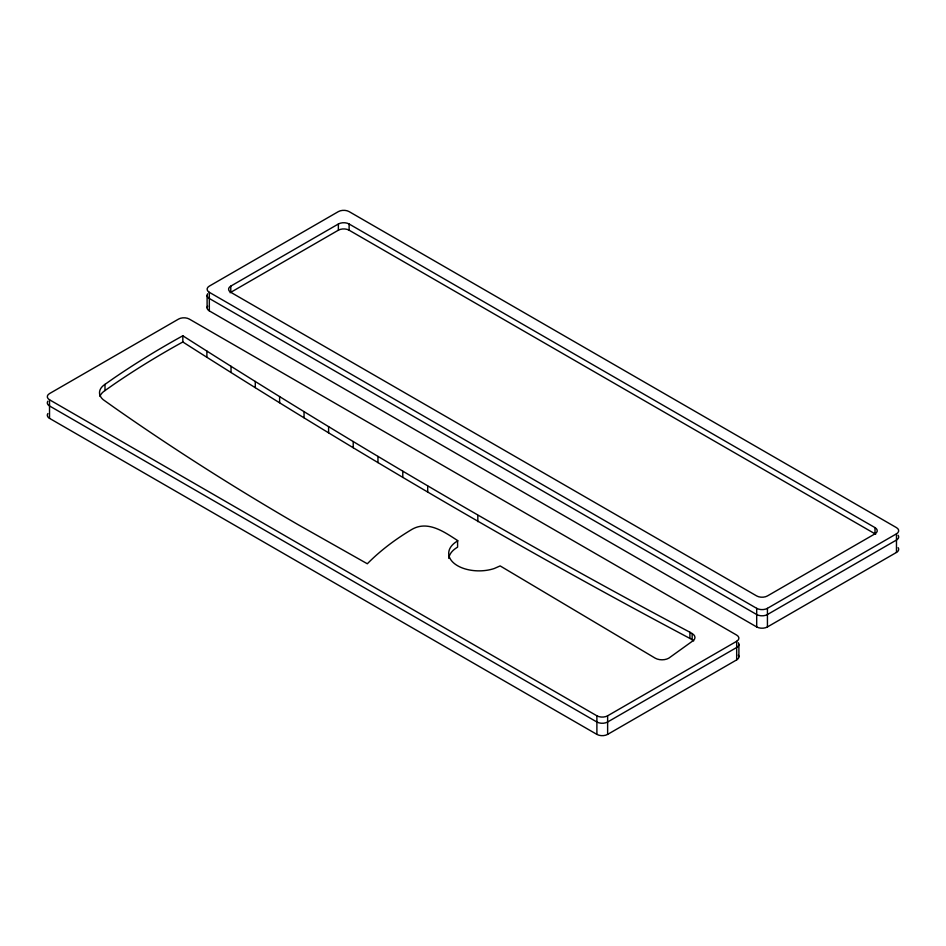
<?xml version="1.0" encoding="UTF-8"?>
<svg xmlns="http://www.w3.org/2000/svg" width="946" height="946" viewBox="0 0 946 946"><rect width="100%" height="100%" fill="white"/><g stroke="black" fill="none" stroke-linecap="round" stroke-linejoin="round"><path stroke-width="1.42" d="M49.523 418.345L49.523 399.78A7.592 4.387 0 0 1 49.523 393.583L178.569 319.074A7.592 4.387 0 0 1 189.306 319.074L736.674 635.097A7.592 4.387 0 0 1 736.674 641.293L736.674 659.882L607.628 734.392A7.592 4.387 0 0 1 596.891 734.392L49.523 418.345A7.592 4.387 0 0 1 47.879 413.568M207.103 307.793L207.103 295.4M898.121 547.651A7.592 4.387 0 0 1 896.477 552.429L767.431 626.938A7.592 4.387 0 0 1 756.694 626.938L209.326 310.891L209.326 298.498A7.592 4.387 0 0 1 207.682 293.721M596.891 734.392L596.891 715.803L49.523 399.78M607.628 734.392L607.628 715.803L736.674 641.293M738.897 656.784L738.897 644.392M756.694 626.938L756.694 608.337L209.326 292.314A7.592 4.387 0 0 1 209.326 286.118L338.372 211.608A7.592 4.387 0 0 1 349.109 211.608L896.477 527.632A7.592 4.387 0 0 1 896.477 533.828L896.477 540.024L767.431 614.545A7.592 4.387 0 0 1 756.694 614.533L209.326 298.498M767.431 626.938L767.431 608.337L896.477 533.828M896.477 552.429L896.477 540.036M457.982 540.781C444.774 532.314 428.254 520.182 412.172 529.24A296.228 171.025 0 0 0 380.564 551.542L377.087 554.533A296.228 171.025 0 0 0 367.32 563.769L298.203 524.723A2922.691 1687.404 0 0 1 114.904 407.974L103.114 399.614A21.746 12.558 0 0 1 104.994 384.36L114.371 377.785A928.18 535.885 0 0 1 182.826 335.783C347.903 441.179 516.788 540.568 689.906 632.224L692.153 633.56A9.566 5.522 0 0 1 692.153 641.376L668.763 658.191A9.566 5.522 0 0 1 655.247 658.191L500.138 565.909L494.238 568.522A30.355 17.525 0 0 1 454.979 564.017A30.355 17.525 0 0 1 457.592 540.958L457.592 547.155A30.355 17.525 0 0 0 448.771 558.4M99.957 396.374A21.746 12.558 0 0 1 104.994 390.556L114.371 383.981A928.18 535.885 0 0 1 182.826 341.979L182.826 335.783M230.138 292.74A7.592 4.387 0.1 0 1 230.789 292.314A7.592 4.387 0.1 0 1 230.789 286.118L338.372 224.001A7.592 4.387 0 0 1 349.109 224.001L875.015 527.632L875.015 533.828A7.592 4.375 -0.1 0 1 875.665 534.265M230.789 286.118L230.789 292.314L338.372 230.197A7.592 4.387 0 0 1 349.109 230.197L875.015 533.828A7.592 4.375 -0.1 0 0 875.015 527.632M875.015 533.828L767.431 595.945A7.592 4.375 0 0 1 756.694 595.945L230.789 292.314M182.826 341.979C347.903 447.375 516.788 546.764 689.906 638.42L692.153 639.756A9.566 5.522 0 0 1 693.666 640.903M692.153 633.56L692.153 639.756M689.906 632.224L689.906 638.42M477.825 515.464L477.825 521.66M427.698 486.043L427.698 492.239M402.783 471.262L402.783 477.458M377.962 456.41L377.962 462.606M353.225 441.522L353.225 447.718M349.109 224.001L349.109 230.197M338.372 224.001L338.372 230.197M328.593 426.575L328.593 432.771M304.056 411.569L304.056 417.765M279.614 396.516L279.614 402.712M255.278 381.415L255.278 387.612M231.025 366.256L231.025 372.452M209.326 292.314L209.326 298.51M206.878 351.037L206.878 357.233M104.994 384.36L104.994 390.556M898.121 535.259A7.592 4.387 0 0 1 896.477 540.024M767.431 608.337A7.592 4.387 0 0 1 756.694 608.337M209.326 310.891A7.592 4.387 0 0 1 207.682 306.114M738.318 655.105A7.592 4.387 0 0 1 736.674 659.882M738.318 642.712A7.592 4.387 0 0 1 736.674 647.49L607.628 721.999A7.592 4.387 0 0 1 596.891 721.999L49.523 405.952A7.592 4.387 0 0 1 47.879 401.175M607.628 715.803A7.592 4.387 0 0 1 596.891 715.803"/></g></svg>
